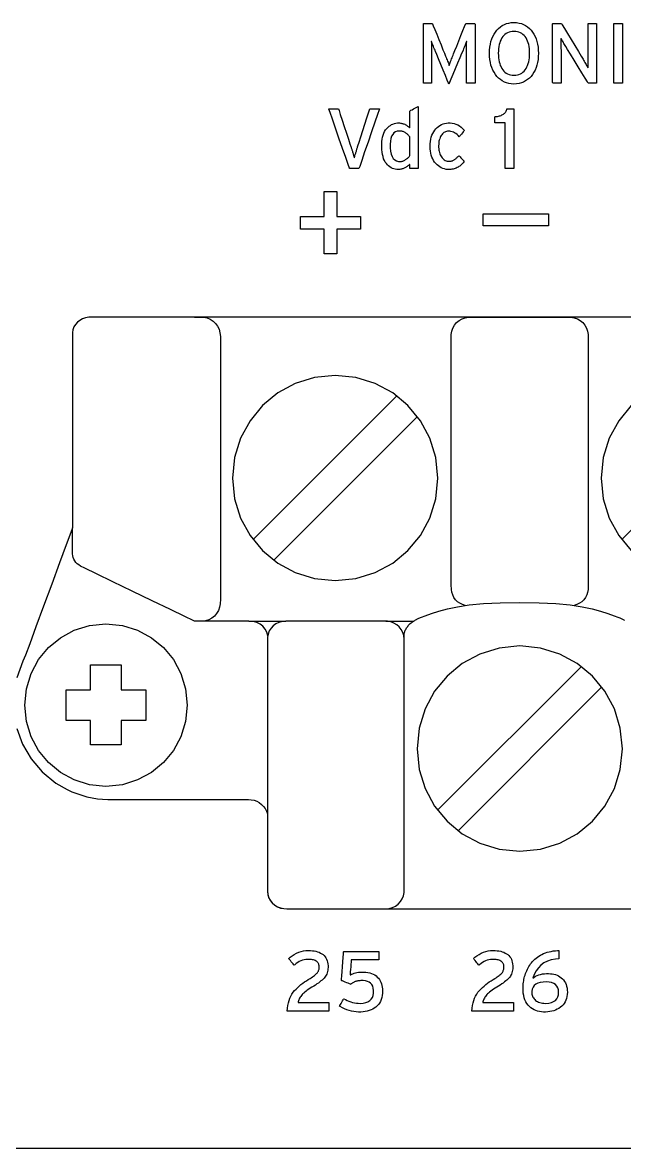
# Model space of a CAD drawing. Extents: x 1 to 47.7, y 0.2 to 35.
# Drawn here: x 38.985 to 39.966, y 6.655 to 8.49 of the extents above; entities that cross this region are included whole.
import ezdxf

# ---------------------------------------------------------------- set-up
doc = ezdxf.new("R2010")
doc.units = 0
doc.header["$MEASUREMENT"] = 0
doc.layers.add('8_0_____DWG', color=7, linetype='CONTINUOUS')

msp = doc.modelspace()

# ---------------------------------------------------------------- linework, layer by layer
at = {"layer": '8_0_____DWG'}
for points in [[(39.7082, 8.3915), (39.7082, 8.3934), (39.7082, 8.3983), (39.7082, 8.4054), (39.7082, 8.4138), (39.7082, 8.4226), (39.7082, 8.4308), (39.7082, 8.4375), (39.7082, 8.4418), (39.7082, 8.4435), (39.7082, 8.4459), (39.7082, 8.4481), (39.7083, 8.4503), (39.7083, 8.4523), (39.7083, 8.4542), (39.7084, 8.456), (39.7084, 8.4577), (39.7085, 8.4592), (39.7083, 8.4595), (39.7078, 8.4581), (39.7072, 8.4566), (39.7066, 8.455), (39.7059, 8.4533), (39.7052, 8.4515), (39.7044, 8.4496), (39.7036, 8.4476), (39.7027, 8.4455), (39.7021, 8.4438), (39.7003, 8.4396), (39.6974, 8.4326), (39.6938, 8.4241), (39.6899, 8.4148), (39.6862, 8.4058), (39.6829, 8.398), (39.6806, 8.3924), (39.6796, 8.39), (39.6789, 8.3916), (39.6769, 8.3965), (39.6738, 8.4039), (39.6702, 8.4127), (39.6664, 8.422), (39.6627, 8.4309), (39.6597, 8.4382), (39.6576, 8.4432), (39.6569, 8.445), (39.656, 8.4471), (39.6552, 8.4492), (39.6544, 8.4511), (39.6537, 8.453), (39.653, 8.4547), (39.6524, 8.4563), (39.6518, 8.4578), (39.6513, 8.4592), (39.6509, 8.4596), (39.651, 8.458), (39.651, 8.4564), (39.6511, 8.4546), (39.6511, 8.4527), (39.6511, 8.4507), (39.6512, 8.4486), (39.6512, 8.4464), (39.6512, 8.444), (39.6512, 8.4424), (39.6512, 8.4387), (39.6512, 8.4324), (39.6512, 8.4245), (39.6512, 8.4158), (39.6512, 8.4072), (39.6512, 8.3998), (39.6512, 8.3942), (39.6512, 8.3916), (39.6509, 8.3915), (39.6498, 8.3915), (39.648, 8.3915), (39.6459, 8.3915), (39.6437, 8.3915), (39.6415, 8.3915), (39.6397, 8.3915), (39.6384, 8.3915), (39.6379, 8.3915), (39.6379, 8.395), (39.6379, 8.4044), (39.6379, 8.4178), (39.6379, 8.4337), (39.6379, 8.4502), (39.6379, 8.4657), (39.6379, 8.4784), (39.6379, 8.4866), (39.6379, 8.4888), (39.6387, 8.4888), (39.6402, 8.4888), (39.6424, 8.4888), (39.6448, 8.4888), (39.6472, 8.4888), (39.6495, 8.4888), (39.6513, 8.4888), (39.6523, 8.4888), (39.6526, 8.4884), (39.654, 8.485), (39.6565, 8.4789), (39.6597, 8.4711), (39.6632, 8.4624), (39.6667, 8.4537), (39.6699, 8.446), (39.6722, 8.4402), (39.6735, 8.4372), (39.6742, 8.4355), (39.675, 8.4334), (39.6758, 8.4314), (39.6766, 8.4294), (39.6774, 8.4275), (39.6781, 8.4257), (39.6787, 8.4239), (39.6793, 8.4221), (39.6799, 8.4205), (39.6805, 8.4217), (39.6811, 8.4234), (39.6817, 8.4252), (39.6824, 8.427), (39.6832, 8.4289), (39.6839, 8.4309), (39.6847, 8.4329), (39.6856, 8.435), (39.6864, 8.437), (39.6873, 8.4393), (39.6894, 8.4445), (39.6923, 8.4519), (39.6957, 8.4604), (39.6992, 8.4692), (39.7025, 8.4773), (39.7051, 8.4839), (39.7067, 8.4879), (39.7071, 8.4888), (39.708, 8.4888), (39.7097, 8.4888), (39.7119, 8.4888), (39.7144, 8.4888), (39.7169, 8.4888), (39.7192, 8.4888), (39.721, 8.4888), (39.7219, 8.4888), (39.7221, 8.4876), (39.7221, 8.4807), (39.7221, 8.4688), (39.7221, 8.4538), (39.7221, 8.4374), (39.7221, 8.4212), (39.7221, 8.4071), (39.7221, 8.3967), (39.7221, 8.3917), (39.7218, 8.3915), (39.7206, 8.3915), (39.7188, 8.3915), (39.7166, 8.3915), (39.7142, 8.3915), (39.712, 8.3915), (39.7101, 8.3915), (39.7087, 8.3915)], [(39.8254, 8.4402), (39.8252, 8.435), (39.8248, 8.4301), (39.824, 8.4254), (39.823, 8.421), (39.8217, 8.4168), (39.8201, 8.4129), (39.8182, 8.4092), (39.816, 8.4058), (39.8135, 8.4026), (39.8107, 8.3997), (39.8078, 8.3972), (39.8046, 8.3951), (39.8012, 8.3933), (39.7976, 8.3919), (39.7938, 8.3909), (39.7897, 8.3903), (39.7855, 8.39), (39.7812, 8.3903), (39.7772, 8.3909), (39.7734, 8.3919), (39.7699, 8.3933), (39.7665, 8.3951), (39.7634, 8.3972), (39.7605, 8.3997), (39.7578, 8.4026), (39.7553, 8.4058), (39.7531, 8.4092), (39.7512, 8.4129), (39.7495, 8.4168), (39.7481, 8.421), (39.7471, 8.4254), (39.7463, 8.4301), (39.7458, 8.435), (39.7457, 8.4402), (39.7458, 8.4454), (39.7463, 8.4503), (39.7471, 8.455), (39.7481, 8.4594), (39.7495, 8.4636), (39.7512, 8.4676), (39.7531, 8.4713), (39.7553, 8.4748), (39.7578, 8.478), (39.7605, 8.4808), (39.7634, 8.4833), (39.7665, 8.4854), (39.7699, 8.4871), (39.7734, 8.4885), (39.7772, 8.4895), (39.7812, 8.4901), (39.7855, 8.4903), (39.7897, 8.4901), (39.7938, 8.4895), (39.7976, 8.4885), (39.8012, 8.4871), (39.8046, 8.4854), (39.8078, 8.4833), (39.8107, 8.4808), (39.8135, 8.478), (39.816, 8.4748), (39.8182, 8.4713), (39.8201, 8.4676), (39.8217, 8.4636), (39.823, 8.4594), (39.824, 8.455), (39.8248, 8.4503), (39.8252, 8.4454)], [(39.9067, 8.3916), (39.9054, 8.3938), (39.9017, 8.3997), (39.8964, 8.4083), (39.8903, 8.4183), (39.8838, 8.4287), (39.8779, 8.4385), (39.873, 8.4464), (39.8699, 8.4514), (39.8689, 8.453), (39.868, 8.4545), (39.8671, 8.456), (39.8663, 8.4574), (39.8655, 8.4588), (39.8647, 8.4602), (39.8639, 8.4615), (39.8632, 8.4627), (39.8625, 8.464), (39.8622, 8.4632), (39.8622, 8.4608), (39.8622, 8.4584), (39.8622, 8.4559), (39.8622, 8.4534), (39.8622, 8.4507), (39.8622, 8.448), (39.8623, 8.4452), (39.8623, 8.4424), (39.8623, 8.4406), (39.8623, 8.4361), (39.8623, 8.4293), (39.8623, 8.4211), (39.8623, 8.4124), (39.8623, 8.4043), (39.8623, 8.3975), (39.8623, 8.3929), (39.8623, 8.3916), (39.8617, 8.3916), (39.8602, 8.3916), (39.8582, 8.3916), (39.856, 8.3916), (39.8536, 8.3916), (39.8515, 8.3916), (39.8498, 8.3916), (39.8488, 8.3916), (39.8486, 8.3923), (39.8486, 8.3986), (39.8486, 8.41), (39.8486, 8.4249), (39.8486, 8.4414), (39.8486, 8.4577), (39.8486, 8.4722), (39.8486, 8.483), (39.8486, 8.4884), (39.8489, 8.4888), (39.8501, 8.4888), (39.8519, 8.4888), (39.8542, 8.4888), (39.8567, 8.4888), (39.8591, 8.4888), (39.8611, 8.4888), (39.8625, 8.4888), (39.863, 8.4888), (39.8643, 8.4866), (39.8678, 8.4808), (39.8728, 8.4725), (39.8787, 8.4627), (39.8848, 8.4526), (39.8905, 8.4431), (39.8952, 8.4354), (39.8981, 8.4306), (39.8991, 8.4289), (39.9001, 8.4271), (39.9012, 8.4254), (39.9021, 8.4237), (39.903, 8.4221), (39.9039, 8.4205), (39.9048, 8.419), (39.9055, 8.4176), (39.9063, 8.4162), (39.9066, 8.417), (39.9066, 8.4194), (39.9065, 8.4219), (39.9065, 8.4244), (39.9065, 8.4271), (39.9065, 8.4297), (39.9065, 8.4325), (39.9065, 8.4353), (39.9065, 8.4382), (39.9065, 8.44), (39.9065, 8.4445), (39.9065, 8.4512), (39.9065, 8.4594), (39.9065, 8.468), (39.9065, 8.4761), (39.9065, 8.4829), (39.9065, 8.4874), (39.9065, 8.4888), (39.9071, 8.4888), (39.9085, 8.4888), (39.9105, 8.4888), (39.9128, 8.4888), (39.9151, 8.4888), (39.9173, 8.4888), (39.919, 8.4888), (39.92, 8.4888), (39.9202, 8.4881), (39.9202, 8.4818), (39.9202, 8.4703), (39.9202, 8.4555), (39.9202, 8.439), (39.9202, 8.4226), (39.9202, 8.4081), (39.9202, 8.3973), (39.9202, 8.3919), (39.9199, 8.3916), (39.9188, 8.3916), (39.9171, 8.3916), (39.9149, 8.3916), (39.9126, 8.3916), (39.9104, 8.3916), (39.9085, 8.3916), (39.9072, 8.3916)], [(39.811, 8.4402), (39.811, 8.444), (39.8107, 8.4476), (39.8102, 8.4511), (39.8096, 8.4543), (39.8088, 8.4573), (39.8078, 8.4601), (39.8067, 8.4628), (39.8053, 8.4652), (39.8038, 8.4674), (39.8021, 8.4694), (39.8002, 8.471), (39.7982, 8.4725), (39.796, 8.4737), (39.7936, 8.4746), (39.7911, 8.4752), (39.7884, 8.4756), (39.7855, 8.4758), (39.7827, 8.4756), (39.78, 8.4752), (39.7775, 8.4746), (39.7751, 8.4737), (39.773, 8.4725), (39.7709, 8.471), (39.7691, 8.4694), (39.7674, 8.4674), (39.7659, 8.4652), (39.7645, 8.4628), (39.7633, 8.4601), (39.7623, 8.4573), (39.7615, 8.4543), (39.7609, 8.4511), (39.7604, 8.4476), (39.7601, 8.444), (39.76, 8.4402), (39.7601, 8.4364), (39.7604, 8.4328), (39.7609, 8.4295), (39.7615, 8.4263), (39.7623, 8.4233), (39.7633, 8.4205), (39.7645, 8.4179), (39.7659, 8.4154), (39.7674, 8.4132), (39.7691, 8.4112), (39.7709, 8.4094), (39.773, 8.4079), (39.7751, 8.4067), (39.7775, 8.4057), (39.78, 8.4051), (39.7827, 8.4047), (39.7855, 8.4045), (39.7884, 8.4047), (39.7911, 8.4051), (39.7936, 8.4057), (39.796, 8.4067), (39.7982, 8.4079), (39.8002, 8.4094), (39.8021, 8.4112), (39.8038, 8.4132), (39.8053, 8.4154), (39.8067, 8.4179), (39.8078, 8.4205), (39.8088, 8.4233), (39.8096, 8.4263), (39.8102, 8.4295), (39.8107, 8.4328), (39.811, 8.4364)], [(39.6156, 8.2522), (39.6156, 8.2525), (39.6156, 8.2531), (39.6156, 8.2541), (39.6156, 8.2552), (39.6156, 8.2564), (39.6156, 8.2575), (39.6156, 8.2584), (39.6156, 8.259), (39.6153, 8.2588), (39.6145, 8.258), (39.6135, 8.2573), (39.6126, 8.2565), (39.6117, 8.2559), (39.6107, 8.2552), (39.6098, 8.2545), (39.6088, 8.2539), (39.6078, 8.2534), (39.6067, 8.2528), (39.6056, 8.2524), (39.6045, 8.252), (39.6034, 8.2516), (39.6022, 8.2513), (39.601, 8.2511), (39.5998, 8.2509), (39.5985, 8.2507), (39.5972, 8.2507), (39.5947, 8.2508), (39.5922, 8.2511), (39.5898, 8.2517), (39.5875, 8.2526), (39.5853, 8.2537), (39.5832, 8.255), (39.5812, 8.2566), (39.5794, 8.2584), (39.5776, 8.2605), (39.5759, 8.2628), (39.5745, 8.2655), (39.5732, 8.2684), (39.5722, 8.2717), (39.5713, 8.2752), (39.5707, 8.2791), (39.5702, 8.2832), (39.57, 8.2877), (39.57, 8.2921), (39.5703, 8.2962), (39.5707, 8.3), (39.5714, 8.3035), (39.5723, 8.3068), (39.5735, 8.3099), (39.5748, 8.3127), (39.5764, 8.3152), (39.5782, 8.3175), (39.58, 8.3194), (39.582, 8.3212), (39.5841, 8.3227), (39.5862, 8.3239), (39.5884, 8.3249), (39.5907, 8.3257), (39.5931, 8.3263), (39.5956, 8.3266), (39.598, 8.3267), (39.5992, 8.3266), (39.6005, 8.3265), (39.6017, 8.3263), (39.6029, 8.326), (39.6041, 8.3257), (39.6052, 8.3254), (39.6063, 8.325), (39.6075, 8.3245), (39.6085, 8.3239), (39.6096, 8.3234), (39.6105, 8.3228), (39.6115, 8.3221), (39.6123, 8.3215), (39.6132, 8.3208), (39.614, 8.3201), (39.6147, 8.3193), (39.6155, 8.3186), (39.6156, 8.319), (39.6156, 8.3214), (39.6156, 8.325), (39.6156, 8.3295), (39.6156, 8.3343), (39.6156, 8.3388), (39.6156, 8.3426), (39.6156, 8.3452), (39.6156, 8.3461), (39.6162, 8.3464), (39.6176, 8.3472), (39.6195, 8.3482), (39.6218, 8.3494), (39.6242, 8.3507), (39.6263, 8.3519), (39.6281, 8.3528), (39.6291, 8.3534), (39.6293, 8.3529), (39.6293, 8.3466), (39.6293, 8.3348), (39.6293, 8.3194), (39.6293, 8.3022), (39.6293, 8.285), (39.6293, 8.2698), (39.6293, 8.2584), (39.6293, 8.2526), (39.6291, 8.2522), (39.6279, 8.2522), (39.6262, 8.2522), (39.624, 8.2522), (39.6216, 8.2522), (39.6194, 8.2522), (39.6175, 8.2522), (39.6161, 8.2522)], [(39.5329, 8.2522), (39.5324, 8.2522), (39.5308, 8.2522), (39.5287, 8.2522), (39.5261, 8.2522), (39.5234, 8.2522), (39.521, 8.2522), (39.519, 8.2522), (39.5178, 8.2522), (39.5174, 8.2527), (39.5153, 8.2587), (39.5113, 8.2701), (39.5062, 8.285), (39.5004, 8.3016), (39.4947, 8.3181), (39.4896, 8.3328), (39.4858, 8.3437), (39.4839, 8.3491), (39.4841, 8.3494), (39.4854, 8.3494), (39.4875, 8.3494), (39.4901, 8.3494), (39.4928, 8.3494), (39.4955, 8.3494), (39.4977, 8.3494), (39.4992, 8.3494), (39.4997, 8.3494), (39.5005, 8.3467), (39.5026, 8.3403), (39.5056, 8.3313), (39.509, 8.3209), (39.5125, 8.3102), (39.5157, 8.3004), (39.5182, 8.2927), (39.5197, 8.2881), (39.5201, 8.287), (39.5204, 8.2859), (39.5208, 8.2849), (39.5211, 8.2838), (39.5215, 8.2827), (39.5219, 8.2816), (39.5223, 8.2804), (39.5226, 8.2793), (39.523, 8.2781), (39.5234, 8.2769), (39.5237, 8.2758), (39.524, 8.2747), (39.5243, 8.2737), (39.5245, 8.2727), (39.5248, 8.2718), (39.525, 8.271), (39.5252, 8.2702), (39.5254, 8.2698), (39.5255, 8.2705), (39.5258, 8.2713), (39.526, 8.2721), (39.5263, 8.273), (39.5265, 8.274), (39.5269, 8.2751), (39.5272, 8.2762), (39.5276, 8.2773), (39.528, 8.2785), (39.5283, 8.2797), (39.5287, 8.2809), (39.529, 8.2821), (39.5294, 8.2832), (39.5297, 8.2843), (39.53, 8.2854), (39.5304, 8.2864), (39.5307, 8.2875), (39.5313, 8.2895), (39.5332, 8.2953), (39.536, 8.3039), (39.5393, 8.3141), (39.5427, 8.3248), (39.546, 8.3348), (39.5486, 8.343), (39.5503, 8.3482), (39.5507, 8.3494), (39.5516, 8.3494), (39.5534, 8.3494), (39.5557, 8.3494), (39.5584, 8.3494), (39.561, 8.3494), (39.5634, 8.3494), (39.5653, 8.3494), (39.5662, 8.3494), (39.5658, 8.3479), (39.5632, 8.3403), (39.5589, 8.3278), (39.5535, 8.3122), (39.5478, 8.2955), (39.5422, 8.2793), (39.5375, 8.2654), (39.5342, 8.2558)], [(39.7713, 8.2522), (39.7713, 8.2551), (39.7713, 8.2627), (39.7713, 8.2735), (39.7713, 8.2862), (39.7713, 8.2993), (39.7713, 8.3112), (39.7713, 8.3206), (39.7713, 8.326), (39.7711, 8.3268), (39.7699, 8.3268), (39.7678, 8.3268), (39.7651, 8.3268), (39.7622, 8.3268), (39.7593, 8.3268), (39.7569, 8.3268), (39.7552, 8.3268), (39.7546, 8.3268), (39.7546, 8.3271), (39.7546, 8.3282), (39.7546, 8.3296), (39.7546, 8.3313), (39.7546, 8.3331), (39.7546, 8.3347), (39.7546, 8.336), (39.7546, 8.3367), (39.7554, 8.3369), (39.7571, 8.3371), (39.7587, 8.3373), (39.7603, 8.3376), (39.7618, 8.338), (39.7633, 8.3385), (39.7647, 8.339), (39.766, 8.3396), (39.7673, 8.3403), (39.7685, 8.341), (39.7696, 8.3418), (39.7705, 8.3427), (39.7714, 8.3437), (39.7721, 8.3448), (39.7728, 8.346), (39.7733, 8.3473), (39.7738, 8.3487), (39.7741, 8.3494), (39.7749, 8.3494), (39.7763, 8.3494), (39.7781, 8.3494), (39.7801, 8.3494), (39.7821, 8.3494), (39.7837, 8.3494), (39.7849, 8.3494), (39.7853, 8.3494), (39.7853, 8.3457), (39.7853, 8.3358), (39.7853, 8.3216), (39.7853, 8.3051), (39.7853, 8.2881), (39.7853, 8.2725), (39.7853, 8.2602), (39.7853, 8.2532), (39.7852, 8.2522), (39.7842, 8.2522), (39.7824, 8.2522), (39.7801, 8.2522), (39.7777, 8.2522), (39.7753, 8.2522), (39.7732, 8.2522), (39.7718, 8.2522)], [(39.6157, 8.3039), (39.6152, 8.3048), (39.6145, 8.3056), (39.6138, 8.3064), (39.6131, 8.3071), (39.6123, 8.3079), (39.6114, 8.3087), (39.6104, 8.3094), (39.6094, 8.3102), (39.6084, 8.3109), (39.6073, 8.3115), (39.6062, 8.312), (39.6051, 8.3125), (39.6039, 8.3128), (39.6027, 8.3131), (39.6015, 8.3133), (39.6003, 8.3135), (39.5987, 8.3135), (39.5953, 8.3131), (39.5924, 8.312), (39.5899, 8.3103), (39.5879, 8.3079), (39.5862, 8.3049), (39.585, 8.3012), (39.5842, 8.2968), (39.5838, 8.2918), (39.5839, 8.2859), (39.5845, 8.2805), (39.5855, 8.2759), (39.587, 8.272), (39.5889, 8.2688), (39.5912, 8.2664), (39.594, 8.2648), (39.5972, 8.264), (39.6001, 8.2638), (39.6012, 8.2639), (39.6024, 8.264), (39.6036, 8.2643), (39.6047, 8.2646), (39.6057, 8.265), (39.6068, 8.2655), (39.6078, 8.2661), (39.6088, 8.2668), (39.6098, 8.2674), (39.6107, 8.2681), (39.6116, 8.2688), (39.6124, 8.2695), (39.6132, 8.2702), (39.614, 8.271), (39.6147, 8.2718), (39.6154, 8.2727), (39.6157, 8.2734), (39.6157, 8.2755), (39.6157, 8.2793), (39.6157, 8.2843), (39.6157, 8.2897), (39.6157, 8.295), (39.6157, 8.2996), (39.6157, 8.3027)], [(39.6965, 8.3042), (39.6946, 8.3061), (39.6928, 8.3078), (39.6908, 8.3093), (39.6889, 8.3105), (39.6869, 8.3115), (39.6849, 8.3122), (39.6829, 8.3128), (39.6809, 8.3131), (39.6789, 8.3131), (39.6772, 8.313), (39.6757, 8.3127), (39.6742, 8.3122), (39.6728, 8.3116), (39.6714, 8.3108), (39.6702, 8.3099), (39.669, 8.3087), (39.6679, 8.3074), (39.6669, 8.306), (39.666, 8.3044), (39.6651, 8.3027), (39.6645, 8.3008), (39.6639, 8.2988), (39.6634, 8.2967), (39.6631, 8.2945), (39.6629, 8.2921), (39.6628, 8.2896), (39.6628, 8.2871), (39.663, 8.2847), (39.6632, 8.2825), (39.6636, 8.2804), (39.6641, 8.2783), (39.6647, 8.2764), (39.6655, 8.2746), (39.6663, 8.2729), (39.6673, 8.2714), (39.6683, 8.2699), (39.6694, 8.2685), (39.6707, 8.2674), (39.672, 8.2664), (39.6735, 8.2656), (39.675, 8.265), (39.6766, 8.2646), (39.6784, 8.2643), (39.68, 8.2642), (39.6811, 8.2643), (39.6822, 8.2644), (39.6833, 8.2646), (39.6843, 8.2648), (39.6852, 8.2651), (39.6862, 8.2654), (39.6871, 8.2659), (39.688, 8.2663), (39.6888, 8.2669), (39.6896, 8.2675), (39.6904, 8.2681), (39.6912, 8.2688), (39.6921, 8.2696), (39.6929, 8.2703), (39.6938, 8.2712), (39.6946, 8.2721), (39.6955, 8.273), (39.6959, 8.2731), (39.6967, 8.2723), (39.6978, 8.2712), (39.6992, 8.2697), (39.7007, 8.2682), (39.7022, 8.2667), (39.7034, 8.2654), (39.7043, 8.2646), (39.7046, 8.2642), (39.7037, 8.263), (39.7027, 8.2618), (39.7017, 8.2606), (39.7006, 8.2595), (39.6995, 8.2585), (39.6983, 8.2574), (39.6971, 8.2564), (39.6958, 8.2555), (39.6945, 8.2546), (39.6931, 8.2538), (39.6915, 8.253), (39.6899, 8.2524), (39.6882, 8.2519), (39.6864, 8.2514), (39.6845, 8.2511), (39.6825, 8.2508), (39.6804, 8.2507), (39.6779, 8.2507), (39.675, 8.251), (39.6722, 8.2516), (39.6696, 8.2524), (39.6671, 8.2535), (39.6647, 8.2549), (39.6624, 8.2565), (39.6603, 8.2584), (39.6583, 8.2605), (39.6563, 8.2629), (39.6546, 8.2654), (39.6531, 8.2681), (39.6518, 8.271), (39.6508, 8.2741), (39.65, 8.2774), (39.6494, 8.2809), (39.649, 8.2846), (39.6488, 8.2884), (39.649, 8.2925), (39.6494, 8.2964), (39.65, 8.3), (39.6508, 8.3035), (39.6519, 8.3067), (39.6532, 8.3096), (39.6548, 8.3124), (39.6565, 8.3149), (39.6585, 8.3172), (39.6606, 8.3193), (39.6627, 8.3211), (39.665, 8.3227), (39.6674, 8.324), (39.67, 8.325), (39.6726, 8.3258), (39.6754, 8.3264), (39.6783, 8.3266), (39.6815, 8.3266), (39.6848, 8.3263), (39.6881, 8.3256), (39.6911, 8.3246), (39.694, 8.3234), (39.6968, 8.3217), (39.6994, 8.3198), (39.7019, 8.3176), (39.7042, 8.315), (39.7046, 8.3141), (39.7039, 8.3133), (39.7028, 8.312), (39.7015, 8.3104), (39.7001, 8.3086), (39.6988, 8.307), (39.6976, 8.3056), (39.6968, 8.3046)], [(39.327, 7.7478), (39.3304, 7.7141), (39.3401, 7.6827), (39.3556, 7.6543), (39.376, 7.6296), (39.4008, 7.6092), (39.4292, 7.5938), (39.4606, 7.5841), (39.4944, 7.5807), (39.5281, 7.5841), (39.5595, 7.5938), (39.5879, 7.6092), (39.6127, 7.6296), (39.6331, 7.6543), (39.6485, 7.6827), (39.6583, 7.7141), (39.6617, 7.7478), (39.6583, 7.7815), (39.6485, 7.8129), (39.6331, 7.8413), (39.6127, 7.8661), (39.5879, 7.8866), (39.5595, 7.902), (39.5281, 7.9118), (39.4944, 7.9152), (39.4606, 7.9118), (39.4292, 7.902), (39.4008, 7.8866), (39.376, 7.8661), (39.3556, 7.8413), (39.3401, 7.8129), (39.3304, 7.7815)], [(39.2531, 7.3779), (39.2504, 7.3512), (39.2427, 7.3263), (39.2305, 7.3038), (39.2143, 7.2842), (39.1947, 7.268), (39.1722, 7.2558), (39.1474, 7.2481), (39.1207, 7.2454), (39.094, 7.2481), (39.0691, 7.2558), (39.0466, 7.268), (39.027, 7.2842), (39.0108, 7.3038), (38.9986, 7.3263), (38.9909, 7.3512), (38.9882, 7.3779), (38.9909, 7.4046), (38.9986, 7.4295), (39.0108, 7.452), (39.027, 7.4716), (39.0466, 7.4877), (39.0691, 7.5), (39.094, 7.5077), (39.1207, 7.5104), (39.1474, 7.5077), (39.1722, 7.5), (39.1947, 7.4877), (39.2143, 7.4716), (39.2305, 7.452), (39.2427, 7.4295), (39.2504, 7.4046)], [(39.6065, 7.4855), (39.606, 7.491), (39.6044, 7.4962), (39.6019, 7.501), (39.5986, 7.5052), (39.5947, 7.5088), (39.59, 7.5116), (39.5849, 7.5135), (39.5794, 7.5146), (39.5749, 7.5147), (39.5631, 7.5147), (39.5425, 7.5147), (39.5164, 7.5147), (39.4879, 7.5147), (39.4602, 7.5147), (39.4365, 7.5147), (39.4199, 7.5147), (39.4137, 7.5147), (39.408, 7.5142), (39.4026, 7.5127), (39.3977, 7.5103), (39.3934, 7.5071), (39.3898, 7.5032), (39.3869, 7.4987), (39.3848, 7.4937), (39.3838, 7.4883), (39.3837, 7.4814), (39.3837, 7.4516), (39.3837, 7.3999), (39.3837, 7.3341), (39.3837, 7.2623), (39.3837, 7.1924), (39.3837, 7.1327), (39.3837, 7.0909), (39.3837, 7.0752), (39.3842, 7.0696), (39.3857, 7.0644), (39.3882, 7.0597), (39.3915, 7.0555), (39.3955, 7.0519), (39.4001, 7.0491), (39.4052, 7.0471), (39.4108, 7.0461), (39.4153, 7.046), (39.4271, 7.046), (39.4476, 7.046), (39.4738, 7.046), (39.5023, 7.046), (39.53, 7.046), (39.5537, 7.046), (39.5703, 7.046), (39.5765, 7.046), (39.5822, 7.0465), (39.5875, 7.048), (39.5924, 7.0504), (39.5967, 7.0536), (39.6004, 7.0575), (39.6033, 7.062), (39.6053, 7.067), (39.6064, 7.0724), (39.6065, 7.0793), (39.6065, 7.109), (39.6065, 7.1608), (39.6065, 7.2266), (39.6065, 7.2984), (39.6065, 7.3682), (39.6065, 7.428), (39.6065, 7.4698)], [(39.6276, 7.3068), (39.631, 7.2731), (39.6408, 7.2417), (39.6562, 7.2133), (39.6766, 7.1886), (39.7014, 7.1682), (39.7299, 7.1528), (39.7613, 7.1431), (39.795, 7.1397), (39.8287, 7.1431), (39.8601, 7.1528), (39.8885, 7.1682), (39.9133, 7.1886), (39.9337, 7.2133), (39.9492, 7.2417), (39.9589, 7.2731), (39.9623, 7.3068), (39.9589, 7.3405), (39.9492, 7.3719), (39.9337, 7.4003), (39.9133, 7.4251), (39.8885, 7.4456), (39.8601, 7.461), (39.8287, 7.4708), (39.795, 7.4742), (39.7613, 7.4708), (39.7299, 7.461), (39.7014, 7.4456), (39.6766, 7.4251), (39.6562, 7.4003), (39.6408, 7.3719), (39.631, 7.3405)], [(39.416, 6.8792), (39.4164, 6.8838), (39.4171, 6.8882), (39.4179, 6.8924), (39.419, 6.8964), (39.4204, 6.9001), (39.422, 6.9035), (39.4238, 6.9068), (39.4258, 6.9098), (39.4281, 6.9125), (39.4306, 6.9151), (39.4331, 6.9176), (39.4357, 6.92), (39.4385, 6.9223), (39.4413, 6.9245), (39.4443, 6.9267), (39.4473, 6.9287), (39.4504, 6.9306), (39.4532, 6.9323), (39.4552, 6.9335), (39.4571, 6.9347), (39.4588, 6.9359), (39.4603, 6.9371), (39.4617, 6.9382), (39.4629, 6.9392), (39.464, 6.9402), (39.4649, 6.9412), (39.4656, 6.9422), (39.4662, 6.9432), (39.4668, 6.9441), (39.4672, 6.9452), (39.4676, 6.9462), (39.4679, 6.9472), (39.4681, 6.9483), (39.4682, 6.9494), (39.4682, 6.9505), (39.4682, 6.9518), (39.4681, 6.9531), (39.4678, 6.9543), (39.4674, 6.9554), (39.467, 6.9565), (39.4664, 6.9574), (39.4657, 6.9584), (39.465, 6.9592), (39.4641, 6.96), (39.463, 6.9607), (39.4618, 6.9614), (39.4605, 6.9619), (39.459, 6.9624), (39.4574, 6.9628), (39.4556, 6.9631), (39.4537, 6.9633), (39.4516, 6.9634), (39.4492, 6.9633), (39.4464, 6.9631), (39.4436, 6.9626), (39.4409, 6.9619), (39.4383, 6.9609), (39.4357, 6.9597), (39.4332, 6.9582), (39.4308, 6.9565), (39.4285, 6.9546), (39.4274, 6.9538), (39.4267, 6.9546), (39.4256, 6.9559), (39.4242, 6.9576), (39.4227, 6.9595), (39.4212, 6.9614), (39.4199, 6.963), (39.4189, 6.9642), (39.4185, 6.9647), (39.4209, 6.9669), (39.4242, 6.9694), (39.4276, 6.9716), (39.4311, 6.9735), (39.4348, 6.975), (39.4386, 6.9762), (39.4425, 6.9771), (39.4465, 6.9777), (39.4506, 6.9779), (39.4539, 6.9778), (39.4571, 6.9776), (39.4601, 6.9771), (39.4629, 6.9766), (39.4655, 6.9758), (39.468, 6.9749), (39.4703, 6.9738), (39.4725, 6.9726), (39.4744, 6.9712), (39.4762, 6.9695), (39.4778, 6.9677), (39.4791, 6.9657), (39.4802, 6.9635), (39.4811, 6.9612), (39.4818, 6.9586), (39.4823, 6.9559), (39.4826, 6.953), (39.4826, 6.9503), (39.4825, 6.9479), (39.4822, 6.9456), (39.4818, 6.9435), (39.4812, 6.9414), (39.4805, 6.9395), (39.4796, 6.9377), (39.4786, 6.936), (39.4775, 6.9343), (39.4762, 6.9328), (39.4747, 6.9313), (39.473, 6.9297), (39.4711, 6.9282), (39.4691, 6.9266), (39.4669, 6.9249), (39.4645, 6.9233), (39.462, 6.9216), (39.4593, 6.92), (39.4564, 6.9182), (39.4537, 6.9165), (39.4511, 6.9148), (39.4488, 6.9132), (39.4467, 6.9116), (39.4448, 6.9101), (39.4431, 6.9086), (39.4416, 6.9072), (39.4403, 6.9059), (39.4391, 6.9045), (39.438, 6.9031), (39.4371, 6.9017), (39.4363, 6.9002), (39.4355, 6.8988), (39.4349, 6.8973), (39.4343, 6.8958), (39.4339, 6.8943), (39.4339, 6.8933), (39.4368, 6.8933), (39.4424, 6.8933), (39.4498, 6.8933), (39.4582, 6.8933), (39.4666, 6.8933), (39.4741, 6.8933), (39.48, 6.8933), (39.4832, 6.8933), (39.4836, 6.8931), (39.4836, 6.8921), (39.4836, 6.8904), (39.4836, 6.8882), (39.4836, 6.8858), (39.4836, 6.8835), (39.4836, 6.8814), (39.4836, 6.8799), (39.4836, 6.8792), (39.4821, 6.8792), (39.4764, 6.8792), (39.4676, 6.8792), (39.4568, 6.8792), (39.4453, 6.8792), (39.4343, 6.8792), (39.4249, 6.8792), (39.4185, 6.8792)], [(39.5712, 6.9122), (39.5711, 6.9083), (39.5707, 6.9046), (39.57, 6.9012), (39.569, 6.898), (39.5678, 6.895), (39.5664, 6.8923), (39.5646, 6.8899), (39.5627, 6.8876), (39.5604, 6.8856), (39.558, 6.8839), (39.5554, 6.8823), (39.5526, 6.881), (39.5497, 6.8799), (39.5466, 6.879), (39.5433, 6.8783), (39.5398, 6.8779), (39.5362, 6.8776), (39.5323, 6.8776), (39.5283, 6.8779), (39.5244, 6.8783), (39.5206, 6.8791), (39.5168, 6.8801), (39.5131, 6.8813), (39.5095, 6.8828), (39.506, 6.8845), (39.5025, 6.8865), (39.5014, 6.8874), (39.502, 6.8883), (39.5028, 6.8899), (39.5039, 6.8917), (39.5051, 6.8938), (39.5062, 6.8958), (39.5072, 6.8975), (39.5079, 6.8987), (39.5081, 6.8992), (39.5108, 6.8978), (39.5137, 6.8964), (39.5167, 6.8951), (39.5197, 6.8941), (39.5227, 6.8932), (39.5257, 6.8926), (39.5287, 6.8921), (39.5318, 6.8918), (39.5351, 6.8917), (39.5398, 6.8921), (39.5439, 6.8929), (39.5475, 6.8943), (39.5505, 6.8962), (39.5529, 6.8985), (39.5548, 6.9014), (39.556, 6.9048), (39.5567, 6.9086), (39.5568, 6.9128), (39.5563, 6.9164), (39.5554, 6.9195), (39.5539, 6.9222), (39.552, 6.9244), (39.5496, 6.9262), (39.5468, 6.9275), (39.5435, 6.9284), (39.5396, 6.9288), (39.5371, 6.9289), (39.5358, 6.9288), (39.5345, 6.9287), (39.5333, 6.9286), (39.5321, 6.9285), (39.531, 6.9283), (39.5299, 6.928), (39.5288, 6.9278), (39.5278, 6.9274), (39.5268, 6.9271), (39.5258, 6.9266), (39.5249, 6.9262), (39.5239, 6.9257), (39.523, 6.9252), (39.5221, 6.9246), (39.5213, 6.924), (39.5204, 6.9234), (39.5196, 6.9227), (39.519, 6.923), (39.5176, 6.9236), (39.5155, 6.9244), (39.513, 6.9254), (39.5105, 6.9264), (39.5081, 6.9274), (39.5061, 6.9282), (39.5049, 6.9287), (39.5045, 6.9289), (39.5047, 6.9314), (39.505, 6.9364), (39.5055, 6.9434), (39.5061, 6.9512), (39.5066, 6.9593), (39.5071, 6.9666), (39.5075, 6.9724), (39.5077, 6.9758), (39.5082, 6.9763), (39.5119, 6.9763), (39.5187, 6.9763), (39.5275, 6.9763), (39.5372, 6.9763), (39.5469, 6.9763), (39.5555, 6.9763), (39.562, 6.9763), (39.5654, 6.9763), (39.5656, 6.9761), (39.5656, 6.975), (39.5656, 6.9733), (39.5656, 6.9711), (39.5656, 6.9688), (39.5656, 6.9665), (39.5656, 6.9645), (39.5656, 6.9631), (39.5656, 6.9625), (39.5643, 6.9625), (39.5602, 6.9625), (39.5541, 6.9625), (39.5468, 6.9625), (39.5391, 6.9625), (39.5318, 6.9625), (39.5257, 6.9625), (39.5217, 6.9625), (39.5204, 6.9625), (39.5203, 6.9614), (39.5201, 6.9589), (39.5198, 6.9554), (39.5195, 6.9513), (39.5192, 6.9471), (39.5189, 6.9433), (39.5187, 6.9401), (39.5186, 6.9382), (39.5191, 6.9382), (39.521, 6.9392), (39.523, 6.9401), (39.5251, 6.9408), (39.5274, 6.9415), (39.5297, 6.942), (39.5322, 6.9424), (39.5348, 6.9427), (39.5376, 6.9428), (39.5409, 6.9428), (39.5444, 6.9425), (39.5476, 6.942), (39.5507, 6.9413), (39.5535, 6.9404), (39.5562, 6.9393), (39.5586, 6.938), (39.5608, 6.9364), (39.5628, 6.9346), (39.5646, 6.9327), (39.5662, 6.9306), (39.5675, 6.9283), (39.5686, 6.926), (39.5696, 6.9235), (39.5703, 6.9209), (39.5708, 6.9181), (39.5711, 6.9152)], [(39.7171, 6.8792), (39.7175, 6.8838), (39.7181, 6.8882), (39.719, 6.8924), (39.7201, 6.8964), (39.7214, 6.9001), (39.723, 6.9035), (39.7248, 6.9068), (39.7269, 6.9098), (39.7292, 6.9125), (39.7316, 6.9151), (39.7341, 6.9176), (39.7368, 6.92), (39.7395, 6.9223), (39.7424, 6.9245), (39.7453, 6.9267), (39.7483, 6.9287), (39.7515, 6.9306), (39.7542, 6.9323), (39.7563, 6.9335), (39.7581, 6.9347), (39.7598, 6.9359), (39.7614, 6.9371), (39.7628, 6.9382), (39.764, 6.9392), (39.7651, 6.9402), (39.7659, 6.9412), (39.7667, 6.9422), (39.7673, 6.9432), (39.7678, 6.9441), (39.7682, 6.9452), (39.7686, 6.9462), (39.7689, 6.9472), (39.7691, 6.9483), (39.7692, 6.9494), (39.7693, 6.9505), (39.7692, 6.9518), (39.7691, 6.9531), (39.7688, 6.9543), (39.7685, 6.9554), (39.768, 6.9565), (39.7675, 6.9574), (39.7668, 6.9584), (39.766, 6.9592), (39.7651, 6.96), (39.764, 6.9607), (39.7628, 6.9614), (39.7615, 6.9619), (39.76, 6.9624), (39.7584, 6.9628), (39.7566, 6.9631), (39.7547, 6.9633), (39.7527, 6.9634), (39.7503, 6.9633), (39.7474, 6.9631), (39.7447, 6.9626), (39.7419, 6.9619), (39.7393, 6.9609), (39.7368, 6.9597), (39.7343, 6.9582), (39.7319, 6.9565), (39.7295, 6.9546), (39.7284, 6.9538), (39.7278, 6.9546), (39.7267, 6.9559), (39.7253, 6.9576), (39.7237, 6.9595), (39.7223, 6.9614), (39.7209, 6.963), (39.72, 6.9642), (39.7195, 6.9647), (39.722, 6.9669), (39.7253, 6.9694), (39.7287, 6.9716), (39.7322, 6.9735), (39.7358, 6.975), (39.7396, 6.9762), (39.7435, 6.9771), (39.7475, 6.9777), (39.7517, 6.9779), (39.755, 6.9778), (39.7581, 6.9776), (39.7611, 6.9771), (39.7639, 6.9766), (39.7666, 6.9758), (39.769, 6.9749), (39.7714, 6.9738), (39.7735, 6.9726), (39.7755, 6.9712), (39.7773, 6.9695), (39.7788, 6.9677), (39.7802, 6.9657), (39.7813, 6.9635), (39.7822, 6.9612), (39.7829, 6.9586), (39.7834, 6.9559), (39.7836, 6.953), (39.7837, 6.9503), (39.7835, 6.9479), (39.7832, 6.9456), (39.7828, 6.9435), (39.7822, 6.9414), (39.7815, 6.9395), (39.7807, 6.9377), (39.7797, 6.936), (39.7786, 6.9343), (39.7772, 6.9328), (39.7757, 6.9313), (39.774, 6.9297), (39.7722, 6.9282), (39.7701, 6.9266), (39.7679, 6.9249), (39.7656, 6.9233), (39.763, 6.9216), (39.7603, 6.92), (39.7574, 6.9182), (39.7547, 6.9165), (39.7522, 6.9148), (39.7499, 6.9132), (39.7477, 6.9116), (39.7458, 6.9101), (39.7441, 6.9086), (39.7426, 6.9072), (39.7413, 6.9059), (39.7401, 6.9045), (39.7391, 6.9031), (39.7381, 6.9017), (39.7373, 6.9002), (39.7366, 6.8988), (39.7359, 6.8973), (39.7354, 6.8958), (39.735, 6.8943), (39.735, 6.8933), (39.7379, 6.8933), (39.7435, 6.8933), (39.7509, 6.8933), (39.7592, 6.8933), (39.7676, 6.8933), (39.7752, 6.8933), (39.781, 6.8933), (39.7842, 6.8933), (39.7846, 6.8931), (39.7846, 6.8921), (39.7846, 6.8904), (39.7846, 6.8882), (39.7846, 6.8858), (39.7846, 6.8835), (39.7846, 6.8814), (39.7846, 6.8799), (39.7846, 6.8792), (39.7831, 6.8792), (39.7774, 6.8792), (39.7686, 6.8792), (39.7578, 6.8792), (39.7464, 6.8792), (39.7353, 6.8792), (39.726, 6.8792), (39.7195, 6.8792)], [(39.8726, 6.91), (39.8724, 6.9064), (39.8719, 6.9031), (39.8712, 6.8999), (39.8702, 6.897), (39.8689, 6.8943), (39.8674, 6.8917), (39.8656, 6.8894), (39.8636, 6.8873), (39.8613, 6.8853), (39.8588, 6.8836), (39.8561, 6.8821), (39.8534, 6.8808), (39.8504, 6.8797), (39.8473, 6.8789), (39.8441, 6.8782), (39.8407, 6.8778), (39.8371, 6.8776), (39.8336, 6.8776), (39.8303, 6.8779), (39.8271, 6.8784), (39.8241, 6.8792), (39.8212, 6.8802), (39.8184, 6.8814), (39.8157, 6.8829), (39.8132, 6.8847), (39.8108, 6.8867), (39.8086, 6.8889), (39.8067, 6.8914), (39.805, 6.8942), (39.8035, 6.8974), (39.8024, 6.9008), (39.8015, 6.9045), (39.8008, 6.9085), (39.8005, 6.9129), (39.8003, 6.9169), (39.8004, 6.9191), (39.8005, 6.9214), (39.8008, 6.9237), (39.8011, 6.926), (39.8014, 6.9284), (39.8019, 6.9307), (39.8024, 6.9331), (39.803, 6.9355), (39.8037, 6.9379), (39.8045, 6.9403), (39.8053, 6.9426), (39.8063, 6.9449), (39.8074, 6.9472), (39.8085, 6.9494), (39.8098, 6.9516), (39.8112, 6.9538), (39.8126, 6.9559), (39.8142, 6.958), (39.816, 6.96), (39.8178, 6.9619), (39.8198, 6.9637), (39.8218, 6.9655), (39.824, 6.9671), (39.8263, 6.9687), (39.8287, 6.9702), (39.8312, 6.9716), (39.8339, 6.9729), (39.8367, 6.974), (39.8397, 6.975), (39.8428, 6.9758), (39.8461, 6.9765), (39.8494, 6.9771), (39.853, 6.9775), (39.8567, 6.9778), (39.8587, 6.9778), (39.8587, 6.9769), (39.8587, 6.9752), (39.8587, 6.9731), (39.8587, 6.9708), (39.8587, 6.9685), (39.8587, 6.9664), (39.8587, 6.9649), (39.8587, 6.9642), (39.8531, 6.9637), (39.8463, 6.9625), (39.8401, 6.9604), (39.8345, 6.9576), (39.8296, 6.9541), (39.8253, 6.9497), (39.8216, 6.9446), (39.8185, 6.9387), (39.8163, 6.9327), (39.8184, 6.9343), (39.8208, 6.9358), (39.8233, 6.9371), (39.826, 6.9381), (39.8289, 6.939), (39.832, 6.9396), (39.8352, 6.9401), (39.8387, 6.9403), (39.8421, 6.9403), (39.8451, 6.9401), (39.8479, 6.9398), (39.8507, 6.9392), (39.8533, 6.9385), (39.8558, 6.9375), (39.8582, 6.9364), (39.8605, 6.935), (39.8627, 6.9335), (39.8647, 6.9318), (39.8665, 6.9298), (39.868, 6.9276), (39.8694, 6.9252), (39.8705, 6.9226), (39.8713, 6.9197), (39.872, 6.9167), (39.8724, 6.9134)], [(39.8583, 6.9097), (39.858, 6.9136), (39.857, 6.917), (39.8553, 6.9199), (39.8531, 6.9223), (39.8503, 6.9241), (39.8468, 6.9255), (39.8427, 6.9263), (39.838, 6.9266), (39.8329, 6.9265), (39.8284, 6.9258), (39.8245, 6.9246), (39.8213, 6.9229), (39.8187, 6.9208), (39.8168, 6.9181), (39.8155, 6.9148), (39.8148, 6.9111), (39.8148, 6.9084), (39.8149, 6.9067), (39.8153, 6.9051), (39.8158, 6.9035), (39.8165, 6.902), (39.8173, 6.9006), (39.8183, 6.8992), (39.8195, 6.8979), (39.8208, 6.8966), (39.8223, 6.8955), (39.8239, 6.8945), (39.8257, 6.8936), (39.8276, 6.8929), (39.8297, 6.8924), (39.8319, 6.892), (39.8342, 6.8918), (39.8373, 6.8917), (39.8422, 6.8921), (39.8465, 6.8931), (39.8501, 6.8946), (39.853, 6.8966), (39.8553, 6.8991), (39.857, 6.9021), (39.858, 6.9056)]]:
    msp.add_lwpolyline(points, close=True, dxfattribs=at)
for points in [[(39.9484, 8.3916), (39.9484, 8.4888), (39.9625, 8.4888), (39.9625, 8.3916), (39.9484, 8.3916)], [(39.4968, 8.1537), (39.4968, 8.1131), (39.4761, 8.1131), (39.4761, 8.1537), (39.4378, 8.1537), (39.4378, 8.1744), (39.4761, 8.1744), (39.4761, 8.215), (39.4968, 8.215), (39.4968, 8.1744), (39.5353, 8.1744), (39.5353, 8.1537), (39.4968, 8.1537)], [(39.7354, 8.1587), (39.7354, 8.1786), (39.8416, 8.1786), (39.8416, 8.1587), (39.7354, 8.1587)], [(40.0866, 8.0101), (39.7547, 8.0101), (39.4578, 8.0101), (39.2305, 8.0101), (39.108, 8.0101), (39.0927, 8.01), (39.0874, 8.009), (39.0825, 8.0073), (39.078, 8.0049), (39.0741, 8.0018), (39.0709, 7.9982), (39.0684, 7.9942), (39.0668, 7.9897), (39.0661, 7.985), (39.0661, 7.9766), (39.0661, 7.9496), (39.0661, 7.9081), (39.0661, 7.8577), (39.0661, 7.8039), (39.0661, 7.7523), (39.0661, 7.7086), (39.0661, 7.6782), (39.0661, 7.6669), (39.0633, 7.6593), (39.0558, 7.639), (39.045, 7.6096), (39.0323, 7.5751), (39.0191, 7.5391), (39.0066, 7.5053), (38.9964, 7.4775), (38.9897, 7.4594), (38.9853, 7.4492), (38.9752, 7.4221)], [(39.2647, 8.0101), (39.2652, 8.0101), (39.2664, 8.0101), (39.2683, 8.0101), (39.2704, 8.0101), (39.2725, 8.0101), (39.2745, 8.0101), (39.2761, 8.0101), (39.277, 8.0101), (39.28, 8.01), (39.2855, 8.0089), (39.2906, 8.0068), (39.2952, 8.0037), (39.2992, 7.9999), (39.3025, 7.9954), (39.305, 7.9903), (39.3065, 7.9847), (39.3071, 7.9788), (39.3071, 7.9622), (39.3071, 7.9182), (39.3071, 7.8551), (39.3071, 7.7815), (39.3071, 7.7057), (39.3071, 7.6363), (39.3071, 7.5817), (39.3071, 7.5503), (39.3069, 7.543), (39.3059, 7.5372), (39.3039, 7.5319), (39.301, 7.5271), (39.2973, 7.5229), (39.293, 7.5195), (39.2881, 7.5169), (39.2828, 7.5153), (39.2771, 7.5147), (39.2766, 7.5147), (39.2754, 7.5147), (39.2736, 7.5147), (39.2714, 7.5147), (39.2693, 7.5147), (39.2673, 7.5147), (39.2657, 7.5147), (39.2648, 7.5147), (39.2629, 7.5156), (39.2494, 7.5221), (39.226, 7.5334), (39.1962, 7.5478), (39.1636, 7.5635), (39.132, 7.5788), (39.105, 7.5919), (39.086, 7.601), (39.0789, 7.6044), (39.0763, 7.6062), (39.0739, 7.6083), (39.0718, 7.6105), (39.07, 7.613), (39.0685, 7.6156), (39.0673, 7.6184), (39.0665, 7.6213), (39.0661, 7.6243), (39.0661, 7.6263), (39.0661, 7.6293), (39.0661, 7.6344), (39.0661, 7.641), (39.0661, 7.6482), (39.0661, 7.6552), (39.0661, 7.6611), (39.0661, 7.6653), (39.0661, 7.6669)], [(39.7059, 7.5401), (39.7015, 7.5416), (39.6974, 7.5438), (39.6937, 7.5464), (39.6905, 7.5496), (39.6878, 7.5533), (39.6857, 7.5573), (39.6843, 7.5617), (39.6836, 7.5663), (39.6835, 7.5738), (39.6835, 7.606), (39.6835, 7.6601), (39.6835, 7.7278), (39.6835, 7.8008), (39.6835, 7.8708), (39.6835, 7.9296), (39.6835, 7.969), (39.6835, 7.9817), (39.6842, 7.9873), (39.6859, 7.9924), (39.6886, 7.9972), (39.692, 8.0013), (39.6962, 8.0048), (39.7009, 8.0074), (39.7062, 8.0092), (39.7118, 8.0101), (39.7168, 8.0101), (39.731, 8.0101), (39.7533, 8.0101), (39.7805, 8.0101), (39.8094, 8.0101), (39.8366, 8.0101), (39.8589, 8.0101), (39.873, 8.0101), (39.878, 8.0101), (39.8837, 8.0092), (39.8889, 8.0074), (39.8937, 8.0048), (39.8978, 8.0013), (39.9013, 7.9972), (39.9039, 7.9924), (39.9056, 7.9873), (39.9063, 7.9817), (39.9063, 7.969), (39.9063, 7.9296), (39.9063, 7.8708), (39.9063, 7.8008), (39.9063, 7.7278), (39.9063, 7.6601), (39.9063, 7.606), (39.9063, 7.5738), (39.9063, 7.5663), (39.9055, 7.5616), (39.9041, 7.5573), (39.902, 7.5532), (39.8993, 7.5496), (39.896, 7.5464), (39.8923, 7.5437), (39.8882, 7.5416), (39.8837, 7.5401)], [(39.3606, 7.6475), (39.5948, 7.8818)], [(39.9613, 7.6475), (40.1956, 7.8818)], [(39.9768, 7.8661), (39.9563, 7.8413), (39.9409, 7.8129), (39.9311, 7.7815), (39.9277, 7.7478), (39.9311, 7.7141), (39.9409, 7.6827), (39.9563, 7.6543), (39.9768, 7.6296)], [(39.394, 7.6141), (39.6282, 7.8484)], [(39.6065, 7.4855), (39.6065, 7.487), (39.6065, 7.4885), (39.6066, 7.4901), (39.6067, 7.4917), (39.6068, 7.4933), (39.6069, 7.4948), (39.6072, 7.4962), (39.6075, 7.4974), (39.6079, 7.4985), (39.6085, 7.4998), (39.6092, 7.501), (39.6099, 7.5023), (39.6107, 7.5036), (39.6116, 7.5048), (39.6124, 7.5061), (39.6132, 7.5074), (39.614, 7.5086), (39.6153, 7.5098), (39.6166, 7.5108), (39.6179, 7.5118), (39.6191, 7.5127), (39.6204, 7.5136), (39.6216, 7.5144), (39.6228, 7.5152), (39.624, 7.5159), (39.6253, 7.5166), (39.6265, 7.5172), (39.6275, 7.5177), (39.6286, 7.5183), (39.6297, 7.5188), (39.6308, 7.5193), (39.632, 7.5198), (39.6333, 7.5204), (39.6348, 7.521), (39.6411, 7.5235), (39.6514, 7.5273), (39.6632, 7.5311), (39.677, 7.5348), (39.6934, 7.5381), (39.7128, 7.541), (39.7359, 7.5433), (39.7631, 7.5447), (39.795, 7.5453), (39.8268, 7.5447), (39.854, 7.5433), (39.8771, 7.541), (39.8966, 7.5381), (39.9129, 7.5348), (39.9268, 7.5311), (39.9385, 7.5273), (39.9488, 7.5235), (39.9551, 7.521), (39.9566, 7.5204), (39.958, 7.5198), (39.9592, 7.5193), (39.9603, 7.5188), (39.9613, 7.5183), (39.9624, 7.5177), (39.9635, 7.5172), (39.9646, 7.5166), (39.9659, 7.5159)], [(39.3842, 7.4905), (39.3829, 7.4965), (39.3802, 7.5018), (39.3765, 7.5063), (39.3718, 7.5099), (39.3663, 7.5125), (39.3602, 7.5141), (39.3535, 7.5147), (39.3493, 7.5147), (39.3384, 7.5147), (39.3234, 7.5147), (39.3072, 7.5147), (39.2922, 7.5147), (39.2813, 7.5147), (39.2771, 7.5147)], [(39.3535, 7.5147), (39.3681, 7.5147)], [(39.3681, 7.5147), (39.4137, 7.5147)], [(39.5765, 7.5147), (39.6221, 7.5147)], [(39.0957, 7.4029), (39.0957, 7.4432), (39.1456, 7.4432), (39.1456, 7.4029), (39.1858, 7.4029), (39.1858, 7.3529), (39.1456, 7.3529), (39.1456, 7.313), (39.0957, 7.313), (39.0957, 7.3529), (39.0556, 7.3529), (39.0556, 7.4029), (39.0957, 7.4029)], [(39.6612, 7.2065), (39.8955, 7.4408)], [(39.6946, 7.1731), (39.9289, 7.4074)], [(38.9754, 7.3397), (38.9849, 7.314), (38.9988, 7.2901), (39.0169, 7.2689), (39.039, 7.2508), (39.0572, 7.2403), (39.065, 7.2367), (39.0731, 7.2335), (39.0813, 7.2308), (39.0896, 7.2285), (39.098, 7.2267), (39.1066, 7.2253), (39.1152, 7.2244), (39.1238, 7.224), (39.1303, 7.224), (39.147, 7.224), (39.1749, 7.224), (39.2099, 7.224), (39.2481, 7.224), (39.2855, 7.224), (39.3182, 7.224), (39.3421, 7.224), (39.3532, 7.224), (39.3575, 7.2237), (39.3622, 7.2228), (39.3666, 7.2211), (39.3706, 7.2189), (39.3743, 7.2161), (39.3775, 7.2128), (39.3801, 7.2091), (39.3822, 7.205), (39.3837, 7.2006), (39.3837, 7.1961), (39.3837, 7.1841), (39.3837, 7.1668), (39.3837, 7.1464), (39.3837, 7.1252), (39.3837, 7.1052), (39.3837, 7.0888), (39.3837, 7.0781), (39.3837, 7.0741), (39.3844, 7.0688), (39.386, 7.0638), (39.3885, 7.0593), (39.3917, 7.0553), (39.3956, 7.0518), (39.4001, 7.0491), (39.405, 7.0472), (39.4103, 7.0461), (39.4256, 7.046), (39.5482, 7.046), (39.7755, 7.046), (40.0726, 7.046)], [(40.0313, 6.6552), (39.9514, 6.6552), (39.8708, 6.6552), (39.7895, 6.6552), (39.7075, 6.6552), (39.6249, 6.6552), (39.5416, 6.6552), (39.4576, 6.6552), (39.3731, 6.6552), (39.2879, 6.6552), (39.2022, 6.6552), (39.1158, 6.6552), (39.0289, 6.6552), (38.9414, 6.6552)]]:
    msp.add_lwpolyline(points, dxfattribs=at)

doc.saveas('drawing.dxf')
